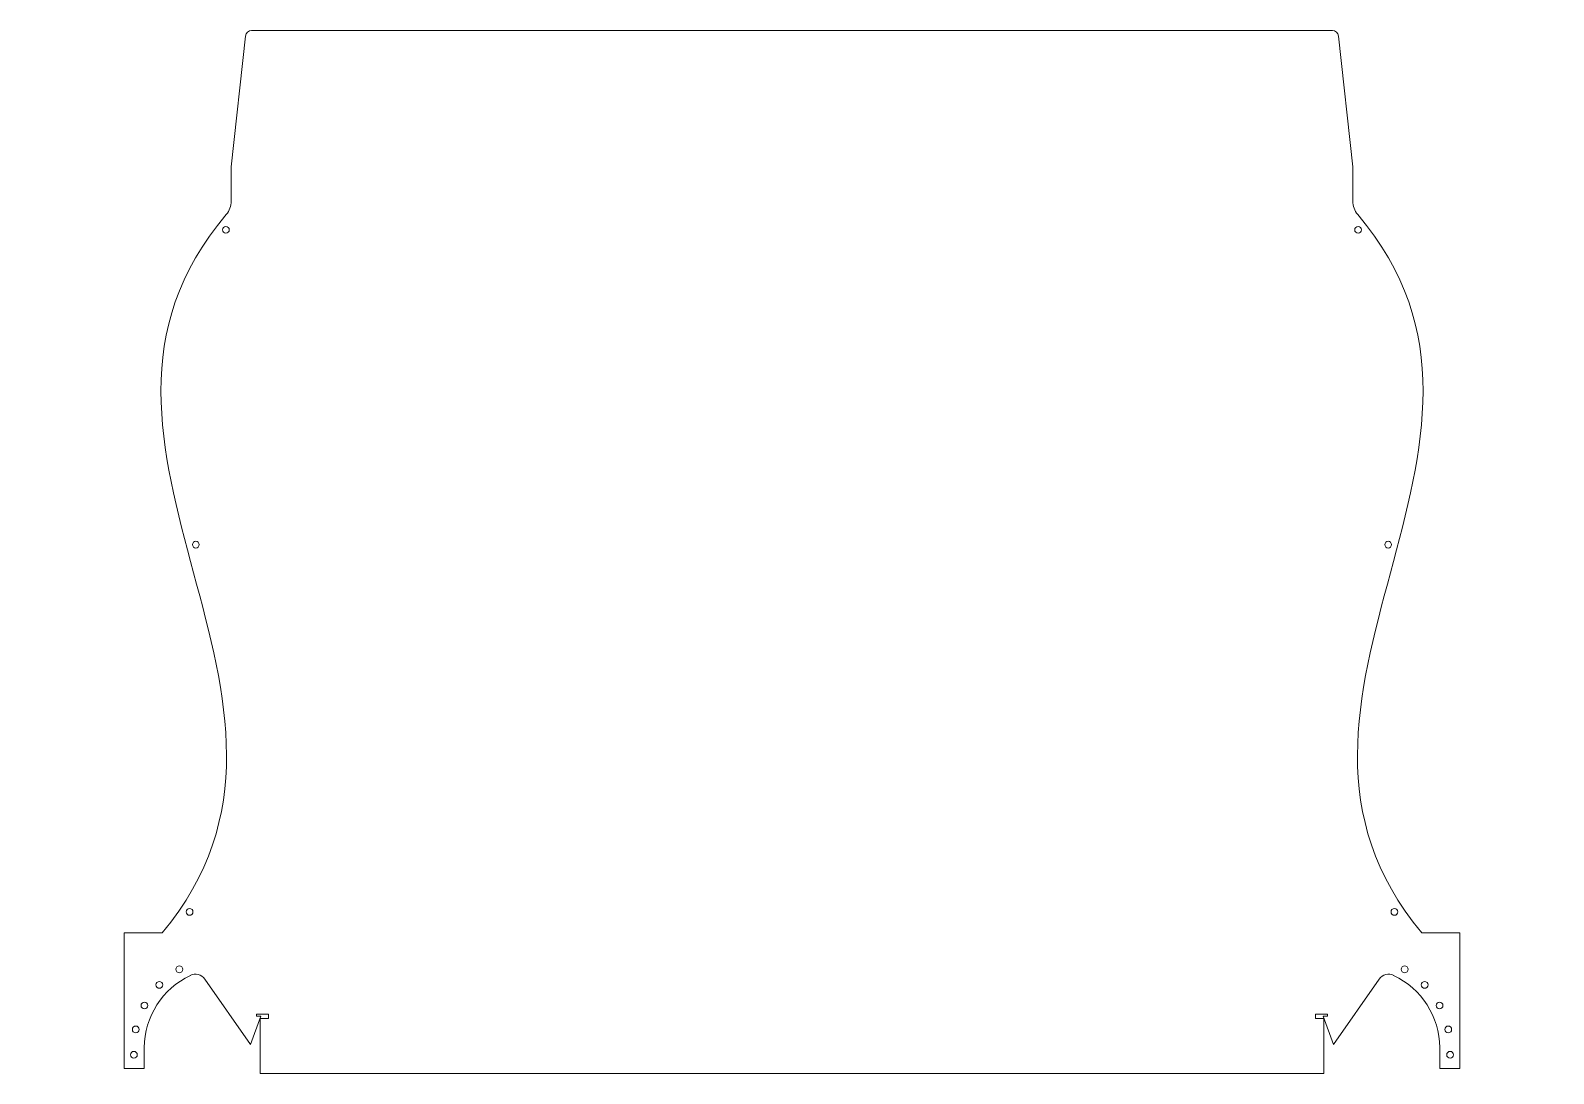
# Model space of a CAD drawing. Header units: millimetres. Extents: x -363 to 363, y -27 to 470.
import ezdxf

# ---------------------------------------------------------------- set-up
doc = ezdxf.new("R2010")
doc.units = ezdxf.units.MM

msp = doc.modelspace()

# ---------------------------------------------------------------- linework, layer by layer
at = {"color": 7, "linetype": 'Continuous', "lineweight": 15}
for p, q in [((-267.21, 405), (-260.5, 467.32)), ((257.52, 470), (-257.52, 470)), ((260.5, 467.32), (267.21, 405)), ((-267.21, 388.75), (-267.21, 405)), ((267.21, 405), (267.21, 388.75)), ((-318.21, -24.65), (-318.21, 40)), ((-318.21, 40), (-300.21, 40)), ((300.21, 40), (318.21, 40)), ((318.21, 40), (318.21, -24.65)), ((-258.05, -13.2), (-279.86, 17.96)), ((279.86, 17.96), (258.05, -13.2)), ((-258.05, -13.2), (-253.11, 0.35)), ((-249.5, 1.35), (-255.21, 1.35)), ((-255.21, 0.35), (-255.21, 1.35)), ((-253.11, 0.35), (-255.21, 0.35)), ((-249.5, 1.35), (-249.5, -0.69)), ((249.5, -0.69), (249.5, 1.35)), ((255.21, 1.35), (249.5, 1.35)), ((258.05, -13.2), (253.11, 0.35)), ((253.11, 0.35), (255.21, 0.35)), ((255.21, 0.35), (255.21, 1.35)), ((-253.5, -0.69), (-253.5, -26.99)), ((-249.5, -0.69), (-253.5, -0.69)), ((249.5, -0.69), (253.5, -0.69)), ((253.5, -0.69), (253.5, -26.99)), ((-308.71, -14.65), (-308.71, -24.65)), ((308.71, -24.65), (308.71, -14.65)), ((-318.21, -24.65), (-308.71, -24.65)), ((253.5, -26.99), (-253.5, -26.99)), ((318.21, -24.65), (308.71, -24.65))]:
    msp.add_line(p, q, dxfattribs=at)
for centre in [(-269.75, 375), (269.75, 375), (-284.1, 225), (284.1, 225), (-287.06, 50), (287.06, 50), (-291.96, 22.67), (291.96, 22.67), (-301.5, 15.22), (301.5, 15.22), (-308.62, 5.42), (308.62, 5.42), (-312.76, -5.96), (312.76, -5.96), (-313.61, -18.03), (313.61, -18.03)]:
    msp.add_circle(centre, 1.6, dxfattribs=at)
for centre, radius, start, end in [((-257.52, 467), 3, 90, 173.85337), ((257.52, 467), 3, 6.14663, 90), ((-277.21, 388.75), 10, 319.51242, 0), ((277.21, 388.75), 10, 180, 220.48758), ((-270.21, -15), 38.5, 115.40593, 179.47517), ((-284.37, 14.81), 5.5, 35, 115.40593), ((284.37, 14.81), 5.5, 64.59407, 145), ((270.21, -15), 38.5, 0.52483, 64.59407)]:
    msp.add_arc(centre, radius, start, end, dxfattribs=at)
for points in [[(-300.21, 40), (-207.61, 150.47), (-362.92, 272.96), (-269.61, 382.26)], [(300.21, 40), (207.61, 150.47), (362.92, 272.96), (269.61, 382.26)]]:
    msp.add_open_spline(points, degree=3, dxfattribs=at)

doc.saveas('drawing.dxf')
